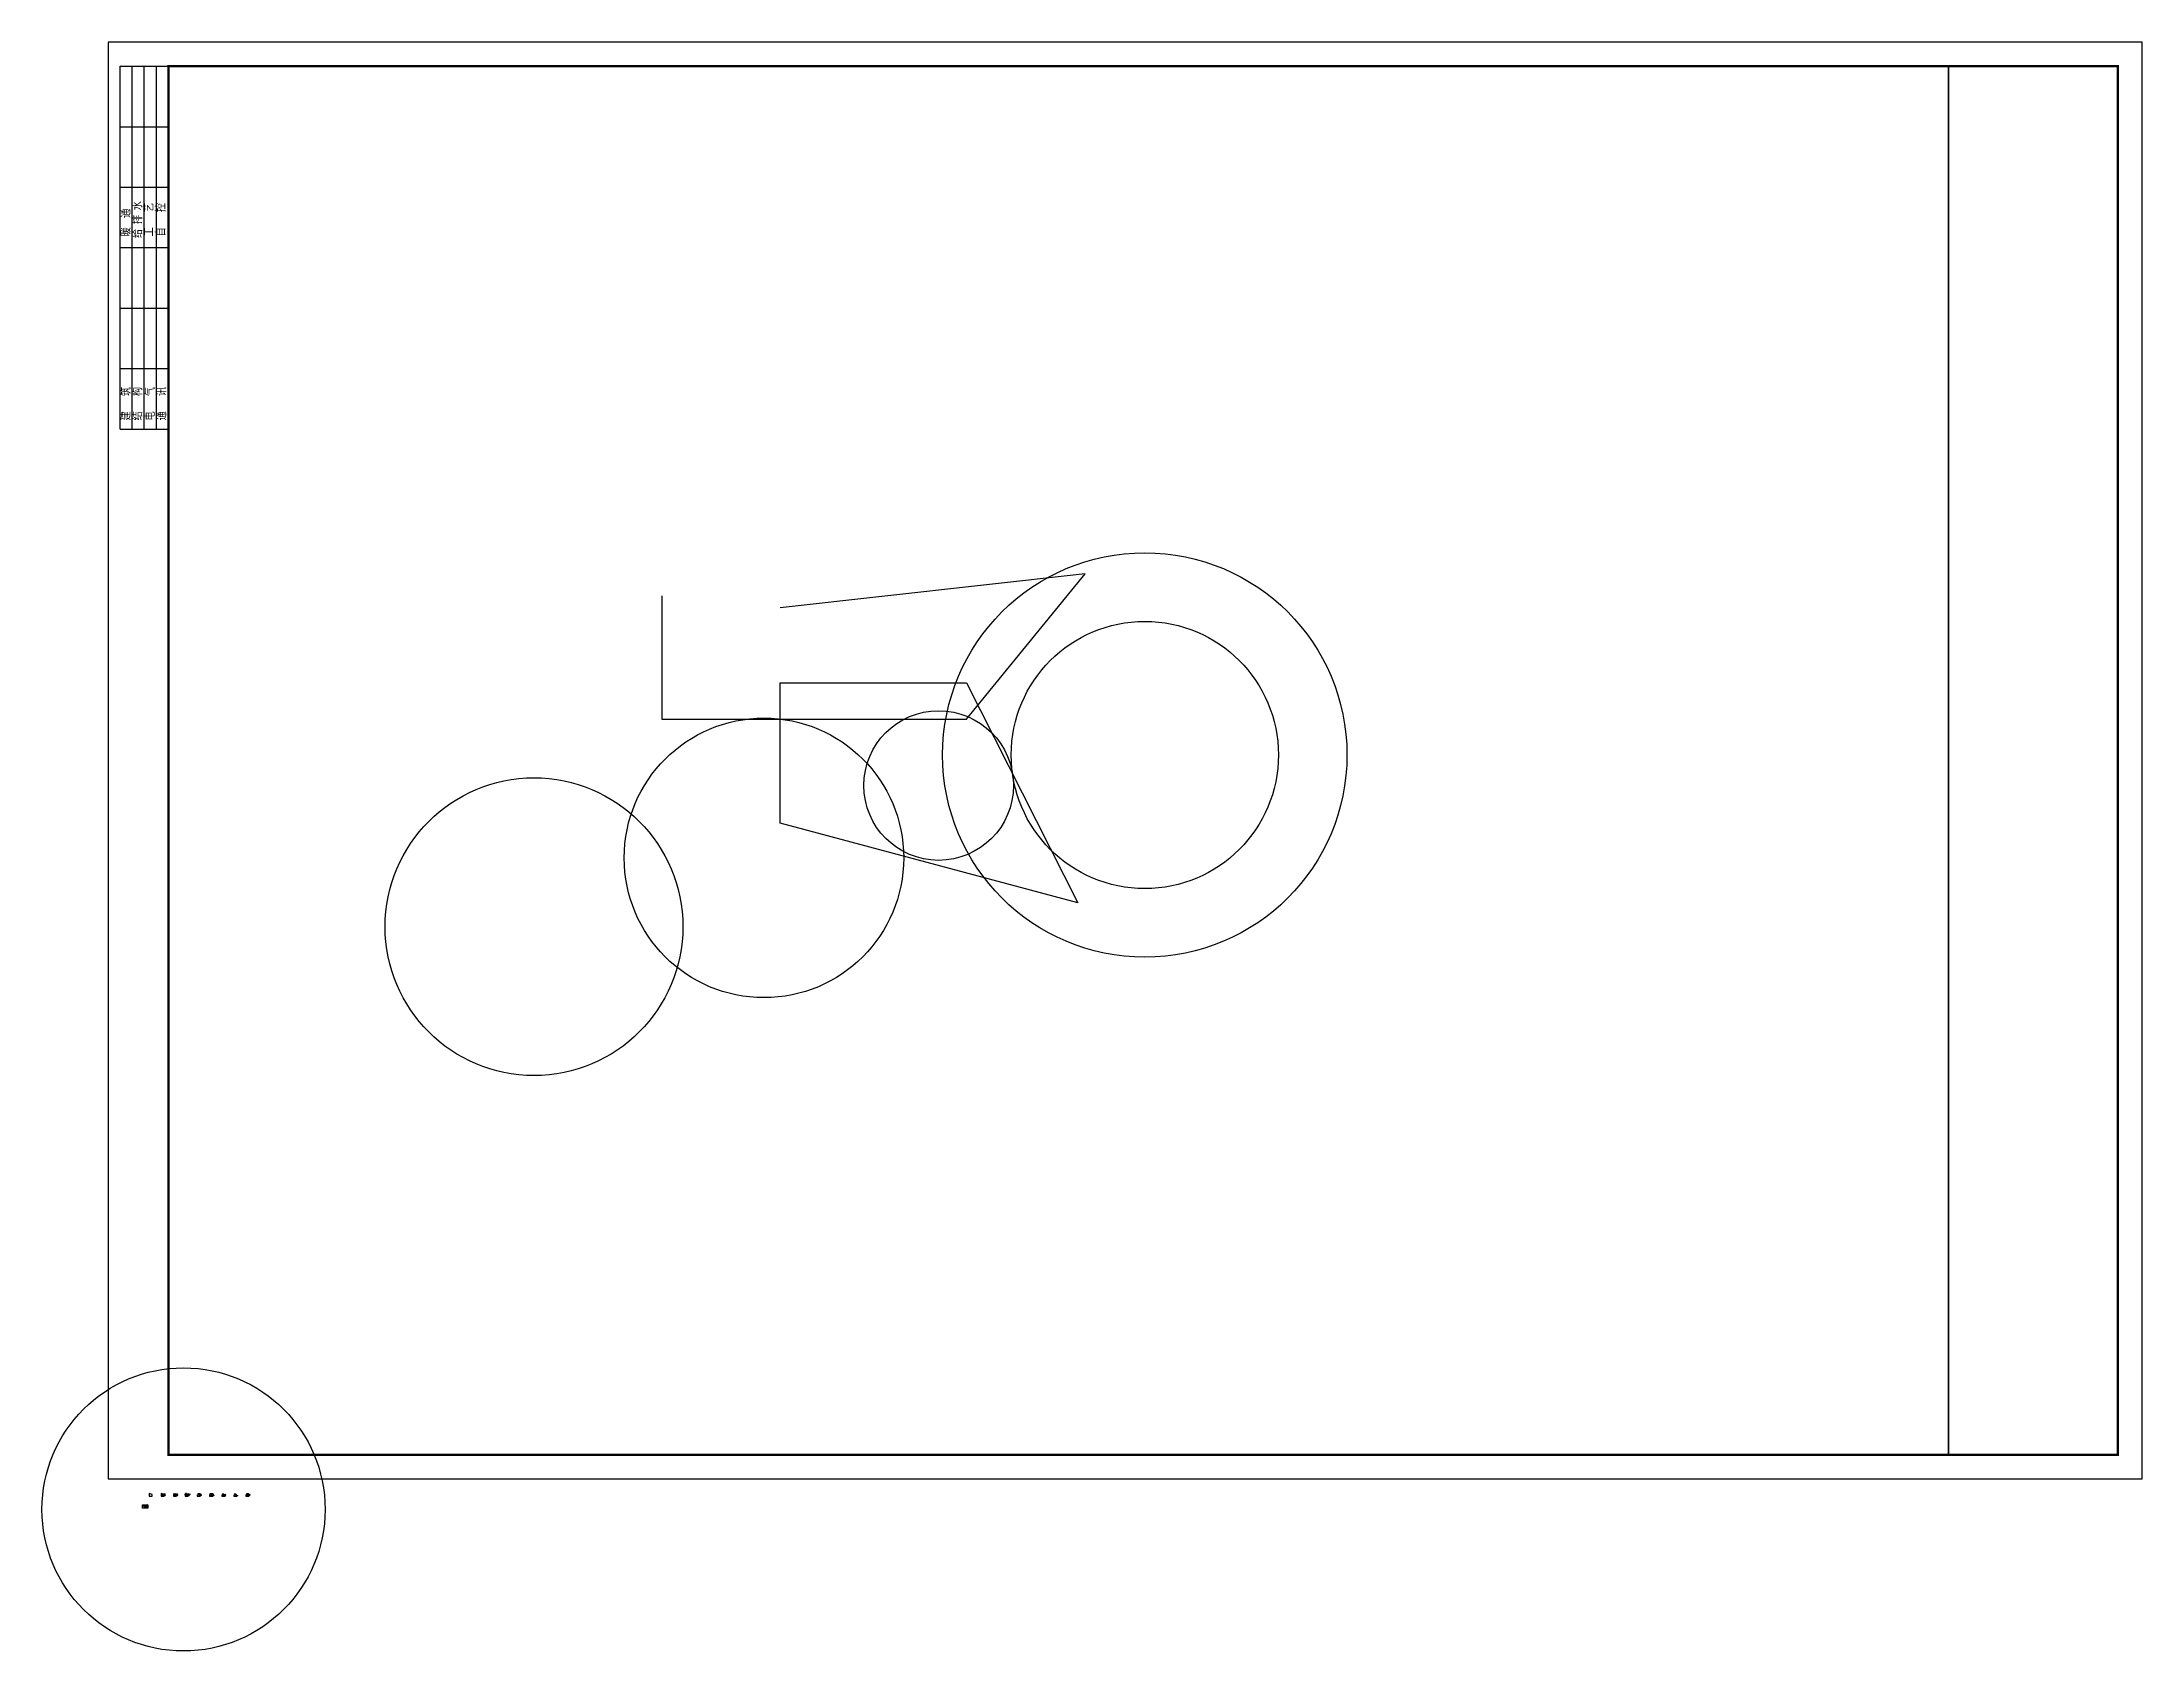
# Model space of a CAD drawing. Extents: x -4660 to 384336, y -5611 to 3075492.
# Drawn here: x -4660 to 82170, y -5611 to 60903 of the extents above.
import ezdxf

# ---------------------------------------------------------------- set-up
doc = ezdxf.new("R2010")
doc.units = 0
doc.header["$LTSCALE"] = 0.5
doc.layers.get('0').update_dxf_attribs({"linetype": 'CONTINUOUS'})
for name, color, linetype in [('dy_paper_to_model', 7, 'CONTINUOUS'), ('dy_zhuanyong', 7, 'CONTINUOUS'), ('PUB_TITLE', 4, 'CONTINUOUS'), ('tuqian_baobu_m', 7, 'CONTINUOUS'), ('tuqian_neibu_pl_m', 7, 'CONTINUOUS'), ('TWT_TITLE', 7, 'CONTINUOUS')]:
    doc.layers.add(name, color=color, linetype=linetype)
doc.styles.get("Standard").update_dxf_attribs({"font": 'rs.shx', "bigfont": 'hztxt.shx'})

# ---------------------------------------------------------------- blocks, each defined once
blk = doc.blocks.new('$titleblk$00000095')
for p, q in [((-150, 20), (-150, 0)), ((-150, 20), (0, 20)), ((-125, 20), (-125, 0)), ((-100, 20), (-100, 0)), ((-75, 20), (-75, 0)), ((-75, 20), (-75, 0)), ((-50, 20), (-50, 0)), ((-25, 20), (-25, 0)), ((0, 20), (0, 0)), ((-150, 15), (-75, 15)), ((-150, 10), (-75, 10)), ((-75, 15), (0, 15)), ((-75, 10), (0, 10)), ((-150, 5), (-75, 5)), ((-75, 5), (0, 5))]:
    blk.add_line(p, q)
at = {"width": 0.8}
for s, p in [('建   筑', (-146.45, 15.65)), ('暖  通', (-70.35, 15.73)), ('结   构', (-146.45, 10.91)), ('电   气', (-146.45, 5.65)), ('给 排 水', (-71.03, 10.9)), ('工   艺', (-70.35, 6.13)), ('通   讯', (-146.45, 0.88)), ('自   控', (-70.35, 1.24))]:
    blk.add_text(s, height=3.509, dxfattribs=at).set_placement(p)

msp = doc.modelspace()

# ---------------------------------------------------------------- linework, layer by layer
at = {"layer": 'dy_paper_to_model', "linetype": 'Continuous', "const_width": 1}
for points in [[(-311, 993), (-311, 706), (79, 706), (79, 993), (-311, 993)], [(163, 993), (163, 706), (553, 706), (553, 993), (163, 993)], [(646, 993), (646, 706), (1036, 706), (1036, 993), (646, 993)], [(1144, 993), (1144, 706), (1534, 706), (1534, 993), (1144, 993)], [(1643, 993), (1643, 706), (2033, 706), (2033, 993), (1643, 993)], [(2141, 993), (2141, 706), (2531, 706), (2531, 993), (2141, 993)], [(2640, 993), (2640, 706), (3030, 706), (3030, 993), (2640, 993)], [(3138, 993), (3138, 706), (3528, 706), (3528, 993), (3138, 993)], [(3637, 993), (3637, 706), (4027, 706), (4027, 993), (3637, 993)]]:
    msp.add_lwpolyline(points, dxfattribs=at)
at = {"layer": 'dy_zhuanyong', "linetype": 'Continuous'}
for p, q in [((1228, 874), (1484, 874)), ((1284, 925), (1284, 809)), ((2270, 883), (2377, 883)), ((2272, 844), (2384, 846))]:
    msp.add_line(p, q, dxfattribs=at)
at = {"layer": 'dy_zhuanyong', "linetype": 'Continuous', "flags": 128}
for points in [[(20967, 38014), (20967, 32914), (33567, 32914), (38467, 38914), (25867, 37514)], [(-224, 893), (-224, 793), (-98, 793), (-98, 858), (-224, 893)], [(263, 893), (263, 793), (389, 793), (389, 858), (263, 893)], [(2321, 897), (2272, 793), (2382, 822), (2377, 883)], [(2794, 879), (2844, 879), (2844, 817), (2809, 817), (2809, 857)], [(-470, 426), (-470, 375), (-344, 375), (-295, 435), (-421, 421)], [(774, 844), (774, 793), (900, 793), (900, 858), (774, 844)], [(1263, 844), (1263, 793), (1389, 793), (1389, 858), (1263, 844)], [(1755, 844), (1755, 793), (1881, 793), (1930, 853), (1804, 839)], [(2272, 844), (2272, 793), (2398, 793), (2447, 853), (2321, 839)], [(2770, 844), (2770, 793), (2896, 793), (2945, 853), (2819, 839)], [(3269, 844), (3269, 793), (3395, 793), (3380, 853), (3318, 839)], [(3767, 844), (3767, 793), (3893, 793), (3942, 853), (3816, 839)]]:
    msp.add_lwpolyline(points, dxfattribs=at)
for points in [[(38167, 25314), (25867, 28614), (25867, 34414), (33567, 34414)], [(1927, 806), (1804, 839), (1804, 897), (1881, 897)], [(2444, 806), (2321, 839), (2321, 897), (2398, 897)], [(2942, 806), (2819, 839), (2819, 897), (2882, 846)], [(3441, 806), (3318, 839), (3318, 897), (3395, 813)], [(3939, 806), (3816, 839), (3816, 897), (3868, 897)], [(-298, 299), (-421, 332), (-421, 390), (-344, 390)]]:
    msp.add_lwpolyline(points, close=True, dxfattribs=at)
at = {"layer": 'dy_zhuanyong', "color": 1, "linetype": 'Continuous'}
msp.add_lwpolyline([(-499, 288), (-499, 437), (-289, 437), (-289, 288), (-499, 288)], close=True, dxfattribs=at)
at = {"layer": 'dy_zhuanyong', "linetype": 'Continuous'}
for centre, radius in [((40938, 31429), 8360), ((40938, 31429), 5524), ((32414, 30167), 3093), ((25191, 27175), 5778), ((15683, 24331), 6156), ((1193, 242), 5853), ((375, 846), 52), ((803, 870), 24), ((886, 846), 52), ((1292, 870), 24), ((1375, 846), 52), ((-361, 367), 28.5), ((3829, 824), 40)]:
    msp.add_circle(centre, radius, dxfattribs=at)
at = {"layer": 'PUB_TITLE', "linetype": 'Continuous', "const_width": 100}
msp.add_lwpolyline([(570, 2503), (81170, 2503), (81170, 59903), (570, 59903)], close=True, dxfattribs=at)
at = {"layer": 'PUB_TITLE', "linetype": 'Continuous', "const_width": 80}
msp.add_lwpolyline([(74170, 2503), (74170, 59903)], dxfattribs=at)
at = {"layer": 'tuqian_baobu_m'}
for p, q in [((81170, 2503), (81170, 59903)), ((570, 2503), (81170, 2503))]:
    msp.add_line(p, q, dxfattribs=at)
at = {"layer": 'tuqian_baobu_m', "linetype": 'Continuous', "const_width": 100}
msp.add_lwpolyline([(81170, 59903), (570, 59903), (570, 2503), (570, 59903), (81170, 59903), (81170, 2503), (570, 2503), (570, 59903), (81170, 59903), (81170, 2503), (570, 2503)], dxfattribs=at)
at = {"layer": 'tuqian_neibu_pl_m', "linetype": 'Continuous'}
msp.add_lwpolyline([(-1930, 60903), (-1930, 1503), (82170, 1503), (82170, 60903), (-1930, 60903), (-1930, 1503), (82170, 1503), (82170, 60903), (-1930, 60903), (-1930, 1503), (82170, 1503), (82170, 60903), (-1930, 60903)], dxfattribs=at)
at = {"layer": 'TWT_TITLE'}
msp.add_line((81170, 2503), (81170, 59903), dxfattribs=at)
msp.add_line((81170, 2503), (81170, 59903), dxfattribs=at)
msp.add_line((81170, 2503), (81170, 59903), dxfattribs=at)

# ---------------------------------------------------------------- block references
at = {"layer": 'PUB_TITLE', "linetype": 'Continuous', "xscale": 100, "yscale": 100, "zscale": 100, "rotation": 90}
msp.add_blockref('$titleblk$00000095', (570, 59903), dxfattribs=at)

doc.saveas('drawing.dxf')
